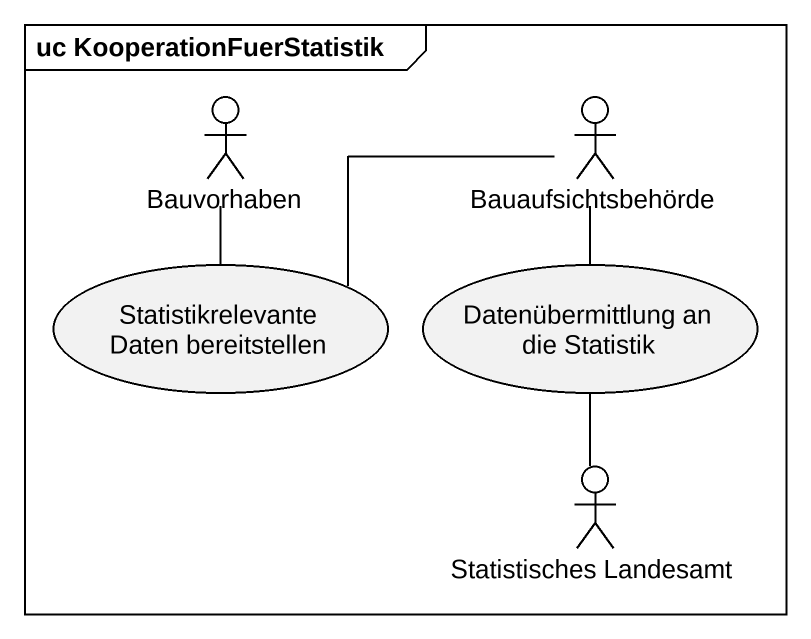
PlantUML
@startuml
mainframe uc KooperationFuerStatistik
actor Bauvorhaben
actor Bauaufsichtsbehörde
usecase "Statistikrelevante Daten bereitstellen" as Statistikrelevante_Daten
usecase "Datenübermittlung an die Statistik" as Datenübermittlung_an_die
actor "Statistisches Landesamt" as Statistisches_Landesamt
Statistikrelevante_Daten -up- Bauvorhaben
Statistikrelevante_Daten -right- Bauaufsichtsbehörde
Datenübermittlung_an_die -up- Bauaufsichtsbehörde
Statistisches_Landesamt -up- Datenübermittlung_an_die
@enduml
